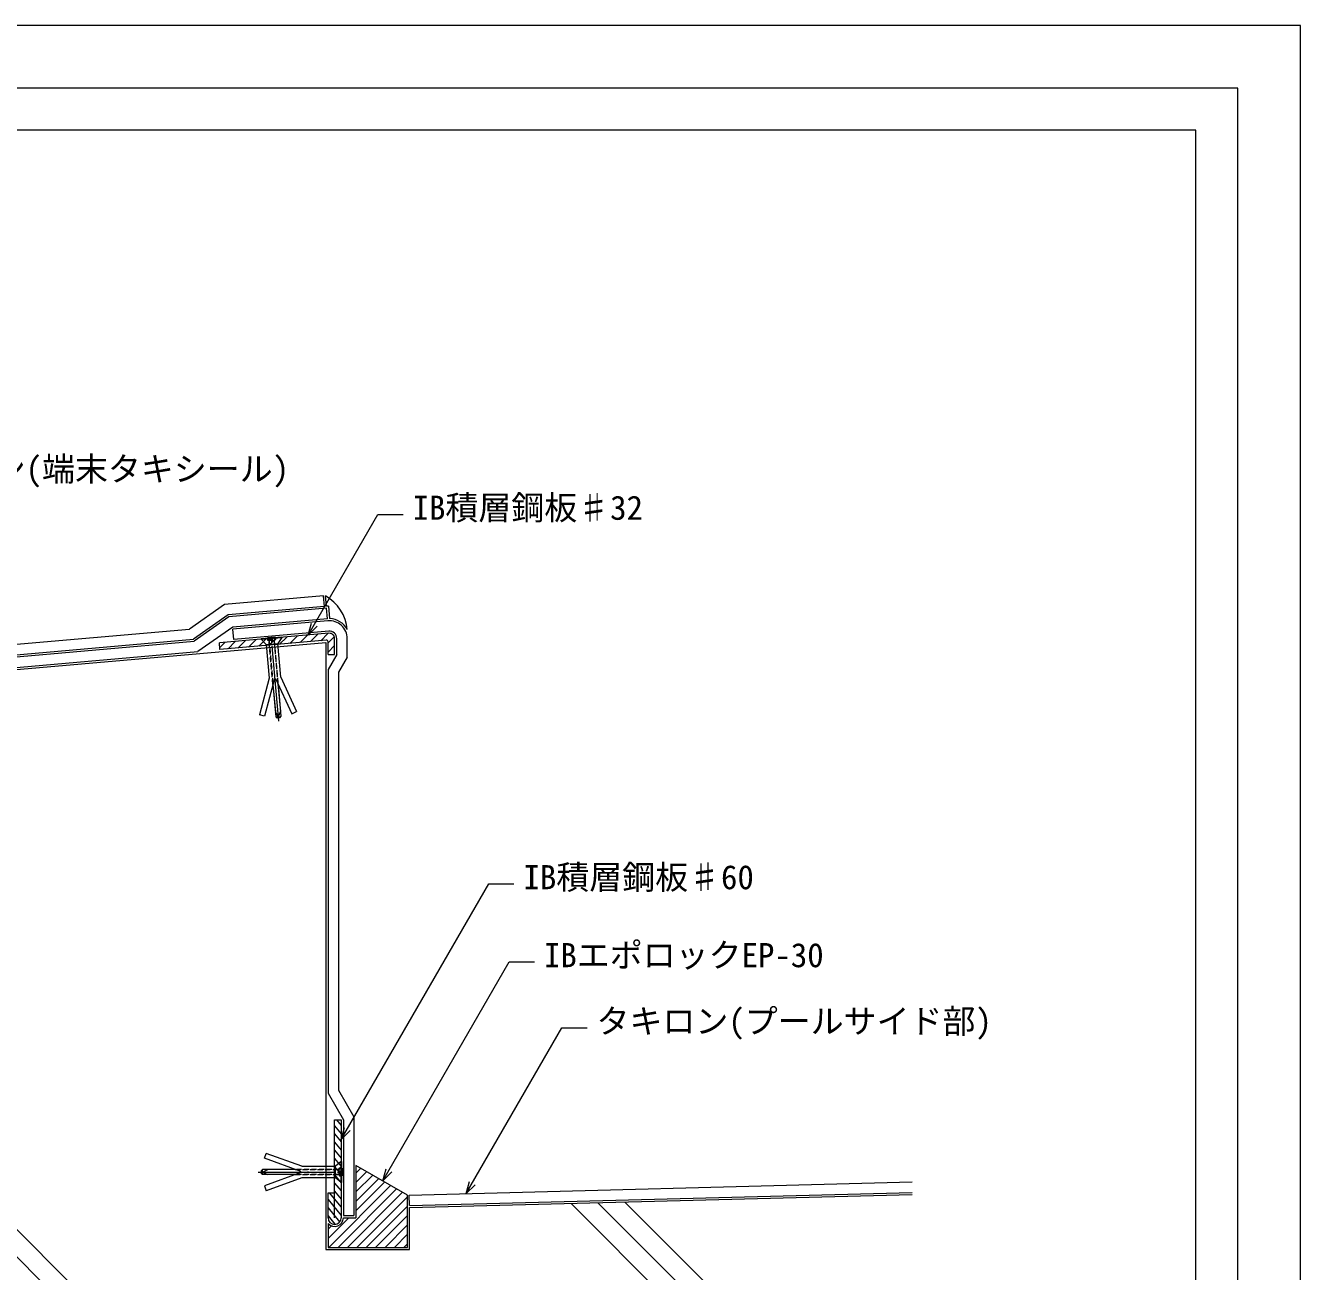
# Model space of a CAD drawing. Units: millimetres, scale not verified. Extents: x -742 to 742, y -525 to 525.
# Drawn here: x 133 to 742, y -70 to 525 of the extents above; entities that cross this region are included whole.
import ezdxf
from ezdxf.enums import TextEntityAlignment as Align

# ---------------------------------------------------------------- set-up
doc = ezdxf.new("R2010")
doc.units = ezdxf.units.MM
doc.header["$LTSCALE"] = 2
doc.linetypes.add('DASHED1', pattern=[1.8, 1.2, -0.6])
doc.linetypes.add('LONG_CHAIN', pattern=[21, 18, -1, 1, -1])
for name, color, linetype, lineweight in [('0-0_用紙枠', 134, 'Continuous', 9), ('0-1_輪郭線', 2, 'Continuous', 9), ('0-2_図面枠', 7, 'Continuous', 9), ('0-3_文字', 5, 'Continuous', 9), ('0-7_躯体', 7, 'Continuous', 9), ('0-8_部材(積層鋼板)', 4, 'Continuous', 9), ('0-9_IBｼｰﾄ', 7, 'Continuous', 9), ('0-B_シーリング(IBｼﾘｺｰﾝ)', 7, 'Continuous', 9), ('0-C_部材(ﾋﾞｽ類)', 7, 'Continuous', 9), ('0-D_中心線', 2, 'LONG_CHAIN', 9), ('0-F_実線', 6, 'Continuous', 9), ('1-0_寸法線', 7, 'Continuous', 9)]:
    doc.layers.add(name, color=color, linetype=linetype, lineweight=lineweight)
doc.styles.add('ＭＳ ゴシック', font='')
doc.styles.get('ＭＳ ゴシック').set_extended_font_data('MS Gothic')

msp = doc.modelspace()

# ---------------------------------------------------------------- linework, layer by layer
at = {"layer": '0-0_用紙枠'}
msp.add_lwpolyline([(-742.5, -525), (742.5, -525), (742.5, 525), (-742.5, 525)], close=True, dxfattribs=at)
at = {"layer": '0-1_輪郭線'}
msp.add_lwpolyline([(-692.5, -475), (692.5, -475), (692.5, 475), (-692.5, 475)], close=True, dxfattribs=at)
at = {"layer": '0-2_図面枠'}
msp.add_lwpolyline([(-712.5, -495), (712.5, -495), (712.5, 495), (-712.5, 495)], close=True, dxfattribs=at)
at = {"layer": '0-7_躯体'}
for p, q in [((-273.091, 182.252), (276.909, 230.371)), ((276.909, 230.371), (276.909, -59.629)), ((439.935, -360.769), (-116.764, 195.929)), ((426.753, -360.786), (-128.901, 194.867)), ((316.909, -39.629), (556.909, -33.344)), ((316.909, -59.629), (316.909, -39.629)), ((579.501, -223.089), (394.022, -37.61)), ((579.501, -209.889), (406.884, -37.273)), ((579.501, -196.69), (419.747, -36.936)), ((276.909, -59.629), (316.909, -59.629))]:
    msp.add_line(p, q, dxfattribs=at)
at = {"layer": '0-8_部材(積層鋼板)', "color": 7}
for p, q in [((278.358, 234.68), (225.997, 230.099)), ((281.076, 224.629), (281.076, 232.19)), ((277.909, 224.629), (277.909, 230.6)), ((277.909, 224.629), (281.076, 224.629))]:
    msp.add_line(p, q, dxfattribs=at)
at = {"layer": '0-8_部材(積層鋼板)'}
for p, q in [((239.969, 228.143), (243.453, 231.627)), ((244.89, 228.574), (248.374, 232.057)), ((254.731, 229.435), (258.215, 232.918)), ((259.652, 229.865), (263.135, 233.349)), ((264.573, 230.296), (268.056, 233.779)), ((269.493, 230.726), (272.977, 234.21)), ((274.414, 231.157), (277.897, 234.64)), ((277.909, 230.162), (280.824, 233.077)), ((226.195, 227.839), (228.691, 230.335)), ((230.128, 227.282), (233.612, 230.766)), ((235.049, 227.713), (238.532, 231.196)), ((277.909, 225.672), (281.076, 228.839)), ((281.903, 2.371), (284.243, -0.435)), ((281.076, -0.541), (284.243, -4.339)), ((281.076, -4.445), (284.243, -8.244)), ((281.076, -8.349), (284.243, -12.148)), ((281.076, -12.253), (284.243, -16.052)), ((281.076, -16.158), (284.243, -19.956)), ((281.076, -23.966), (284.243, -27.765)), ((281.076, -27.87), (284.243, -31.669)), ((277.909, -35.784), (284.243, -43.381)), ((278.534, -32.629), (284.243, -39.477)), ((281.076, -31.775), (284.243, -35.573)), ((277.909, -39.689), (283.461, -46.348)), ((277.909, -43.593), (281.223, -47.568))]:
    msp.add_line(p, q, dxfattribs=at)
for points in [[(249.811, 229.004), (251.078, 230.271), (253.294, 232.488)], [(281.076, -20.062), (283.216, -22.629), (284.243, -23.86)]]:
    msp.add_lwpolyline(points, dxfattribs=at)
at = {"layer": '0-8_部材(積層鋼板)', "color": 7}
for points in [[(277.051, 231.387), (226.273, 226.945), (225.997, 230.099)], [(281.076, -44.462), (281.076, 2.371), (284.243, 2.371), (284.243, -44.462)], [(277.909, -44.462), (277.909, -32.629), (281.076, -32.629)]]:
    msp.add_lwpolyline(points, dxfattribs=at)
for centre, radius, start, end in [((278.576, 232.19), 2.5, 0, 95), ((277.119, 230.6), 0.79, 0, 95), ((281.076, -44.462), 3.167, 180, 0)]:
    msp.add_arc(centre, radius, start, end, dxfattribs=at)
at = {"layer": '0-9_IBｼｰﾄ'}
for p, q in [((277.252, 246.629), (230.59, 242.547)), ((277.687, 241.649), (277.252, 246.629)), ((230.59, 242.547), (213.934, 230.884)), ((232.361, 237.683), (215.705, 226.02)), ((277.687, 241.649), (232.361, 237.683)), ((277.835, 240.658), (232.448, 236.687)), ((232.884, 231.706), (232.448, 236.687)), ((278.271, 235.677), (232.884, 231.706)), ((282.076, 224.629), (282.076, 232.19)), ((287.076, 223.289), (287.076, 232.19)), ((-211.886, 188.611), (215.705, 226.02)), ((-210.987, 193.709), (213.934, 230.884)), ((282.076, 224.629), (277.909, 217.412)), ((287.076, 223.289), (282.909, 216.072)), ((277.909, 217.412), (277.909, 15.073)), ((282.909, 216.072), (282.909, 16.413)), ((282.909, 16.413), (290.243, 3.711)), ((290.243, 3.711), (290.243, -43.462)), ((285.243, -43.462), (290.243, -43.462))]:
    msp.add_line(p, q, dxfattribs=at)
msp.add_lwpolyline([(277.909, 15.073), (285.243, 2.371), (285.243, -43.462)], dxfattribs=at)
for radius in [8.5, 3.5]:
    msp.add_arc((278.576, 232.19), radius, 0, 95, dxfattribs=at)
at = {"layer": '0-B_シーリング(IBｼﾘｺｰﾝ)'}
for p, q in [((315.909, -33.673), (291.243, -19.432)), ((291.243, -19.432), (291.243, -44.462)), ((291.243, -23.156), (293.604, -20.795)), ((291.243, -27.646), (296.45, -22.438)), ((291.243, -32.136), (299.297, -24.082)), ((278.22, -58.629), (307.837, -29.012)), ((291.243, -36.626), (302.143, -25.725)), ((291.243, -41.116), (304.99, -27.369)), ((282.71, -58.629), (310.683, -30.656)), ((287.2, -58.629), (313.53, -32.299)), ((291.69, -58.629), (315.909, -34.41)), ((315.909, -58.629), (315.909, -33.673)), ((296.181, -58.629), (315.909, -38.9)), ((277.909, -54.449), (287.897, -44.462)), ((277.909, -47.17), (277.909, -58.629)), ((277.909, -49.959), (279.625, -48.244)), ((285.243, -44.462), (291.243, -44.462)), ((300.671, -58.629), (315.909, -43.39)), ((305.161, -58.629), (315.909, -47.88)), ((309.651, -58.629), (315.909, -52.37)), ((277.909, -58.629), (315.909, -58.629)), ((314.141, -58.629), (315.909, -56.861))]:
    msp.add_line(p, q, dxfattribs=at)
msp.add_arc((281.076, -44.462), 4.167, 220.5358, 0, dxfattribs=at)
at = {"layer": '0-C_部材(ﾋﾞｽ類)'}
for p, q in [((245.921, 231.843), (245.905, 232.026)), ((245.921, 231.843), (255.883, 232.714)), ((252.658, 232.868), (249.071, 232.554)), ((249.093, 232.305), (249.071, 232.554)), ((252.679, 232.619), (252.658, 232.868)), ((255.883, 232.714), (253.878, 229.817)), ((248.399, 229.338), (253.878, 229.817)), ((255.289, 213.693), (253.878, 229.817)), ((249.81, 213.214), (245.141, 195.791)), ((255.289, 213.693), (262.912, 197.346)), ((252.339, 212.993), (247.556, 195.144)), ((251.582, 210.168), (252.931, 194.752)), ((251.62, 210.31), (252.766, 197.201)), ((252.837, 213.036), (260.646, 196.289)), ((254.01, 210.519), (255.157, 197.41)), ((254.072, 210.386), (255.421, 194.97)), ((247.556, 195.144), (245.141, 195.791)), ((254.176, 194.861), (252.766, 197.201)), ((252.931, 194.752), (255.421, 194.97)), ((254.176, 194.861), (255.157, 197.41)), ((255.017, 194.424), (255.421, 194.97)), ((260.646, 196.289), (262.912, 197.346)), ((252.931, 194.752), (253.423, 194.284)), ((253.423, 194.284), (255.017, 194.424)), ((247.541, -16.059), (248.396, -13.71)), ((264.905, -22.379), (247.541, -16.059)), ((265.346, -19.879), (248.396, -13.71)), ((284.243, -17.629), (281.532, -19.879)), ((284.243, -27.629), (284.243, -17.629)), ((246.174, -21.829), (246.683, -21.379)), ((246.174, -23.429), (246.174, -21.829)), ((246.683, -23.879), (246.174, -23.429)), ((246.683, -23.879), (246.683, -21.379)), ((262.158, -21.379), (246.683, -21.379)), ((246.683, -22.629), (249.136, -21.429)), ((246.683, -22.629), (249.136, -23.829)), ((262.158, -23.879), (246.683, -23.879)), ((264.905, -22.879), (247.541, -29.199)), ((262.295, -21.429), (249.136, -21.429)), ((262.295, -23.829), (249.136, -23.829)), ((265.346, -19.879), (281.532, -19.879)), ((281.532, -25.379), (281.532, -19.879)), ((284.427, -20.829), (284.677, -20.829)), ((284.677, -20.829), (284.677, -24.429)), ((247.541, -29.199), (248.396, -31.548)), ((265.346, -25.379), (248.396, -31.548)), ((284.243, -27.629), (284.427, -27.629)), ((284.427, -24.429), (284.677, -24.429))]:
    msp.add_line(p, q, dxfattribs=at)
at = {"layer": '0-C_部材(ﾋﾞｽ類)', "color": 134, "linetype": 'DASHED1'}
for p, q in [((248.949, 232.292), (249.02, 231.472)), ((249.093, 232.305), (249.143, 231.734)), ((249.143, 231.734), (252.729, 232.048)), ((249.791, 231.214), (249.143, 231.734)), ((252.824, 232.631), (252.896, 231.811)), ((249.791, 231.214), (252.182, 231.423)), ((249.791, 231.214), (251.62, 210.31)), ((252.182, 231.423), (254.01, 210.519)), ((283.279, -21.429), (262.295, -21.429)), ((283.279, -23.829), (262.295, -23.829)), ((283.279, -23.829), (283.279, -21.429)), ((283.279, -23.829), (283.854, -24.429)), ((284.427, -20.684), (283.604, -20.684)), ((283.854, -24.429), (283.854, -20.829)), ((284.427, -24.574), (283.604, -24.574)), ((284.427, -24.429), (283.854, -24.429))]:
    msp.add_line(p, q, dxfattribs=at)
at = {"layer": '0-C_部材(ﾋﾞｽ類)', "color": 4}
for p, q in [((252.033, 216.479), (252.532, 216.523)), ((252.339, 212.993), (252.837, 213.036)), ((264.905, -22.879), (264.905, -22.379)), ((268.405, -22.879), (268.405, -22.379))]:
    msp.add_line(p, q, dxfattribs=at)
at = {"layer": '0-C_部材(ﾋﾞｽ類)'}
for points in [[(255.883, 232.714), (255.867, 232.898), (245.905, 232.026)], [(245.921, 231.843), (248.399, 229.338), (249.81, 213.214)], [(284.243, -17.629), (284.427, -17.629), (284.427, -27.629)], [(284.243, -27.629), (281.532, -25.379), (265.346, -25.379)]]:
    msp.add_lwpolyline(points, dxfattribs=at)
at = {"layer": '0-C_部材(ﾋﾞｽ類)', "color": 134, "linetype": 'DASHED1'}
for points in [[(251.582, 210.168), (249.766, 230.919), (249.02, 231.472)], [(252.182, 231.423), (252.729, 232.048), (252.679, 232.619)], [(254.072, 210.386), (252.257, 231.137), (252.896, 231.811)], [(262.158, -21.379), (282.987, -21.379), (283.604, -20.684)], [(262.158, -23.879), (282.987, -23.879), (283.604, -24.574)], [(283.279, -21.429), (283.854, -20.829), (284.427, -20.829)]]:
    msp.add_lwpolyline(points, dxfattribs=at)
at = {"layer": '0-D_中心線'}
for p, q in [((254.367, 192.675), (250.724, 234.316)), ((244.488, -22.629), (286.288, -22.629))]:
    msp.add_line(p, q, dxfattribs=at)
at = {"layer": '0-F_実線'}
for p, q in [((276.168, 247.539), (275.733, 252.52)), ((277.165, 247.626), (276.729, 252.607)), ((276.168, 247.539), (230.236, 243.52)), ((278.161, 247.713), (277.165, 247.626)), ((278.161, 247.713), (278.688, 241.689)), ((230.236, 243.52), (213.58, 231.857)), ((-210.807, 194.728), (213.58, 231.857)), ((-209.908, 199.826), (211.81, 236.721)), ((316.752, -33.631), (556.909, -27.342)), ((316.883, -38.629), (316.752, -33.631)), ((316.883, -38.629), (556.909, -32.344))]:
    msp.add_line(p, q, dxfattribs=at)
msp.add_lwpolyline([(275.733, 252.52), (228.466, 248.384), (211.81, 236.721)], dxfattribs=at)
for centre, radius, start, end in [((266.439, 234.627), 20.716, 5, 60.2181), ((278.576, 232.19), 9.5, 26.52535, 89.32673)]:
    msp.add_arc(centre, radius, start, end, dxfattribs=at)
at = {"layer": '1-0_寸法線'}
for points in [[(268.469, 233.815), (301.774, 291.501), (313.774, 291.501)], [(272.712, 238.058), (268.469, 233.815), (270.022, 239.611)], [(284.243, -7.076), (354.746, 115.04), (366.746, 115.04)], [(304.088, -26.848), (364.51, 77.806), (376.51, 77.806)], [(343.937, -32.919), (389.658, 46.274), (401.658, 46.274)], [(288.485, -2.833), (284.243, -7.076), (285.796, -1.28)], [(308.331, -22.606), (304.088, -26.848), (305.641, -21.053)], [(348.179, -28.676), (343.937, -32.919), (345.489, -27.124)]]:
    msp.add_lwpolyline(points, dxfattribs=at)

# ---------------------------------------------------------------- texts
at = {"layer": '0-3_文字', "color": 7, "style": 'ＭＳ ゴシック'}
for s, p in [('タキロン(端末タキシール)', (70.46, 303.96)), ('IB積層鋼板♯32', (318.315, 285.443)), ('IB積層鋼板♯60', (371.286, 108.981)), ('IBエポロックEP-30', (381.05, 71.747)), ('タキロン(プールサイド部)', (406.199, 40.215))]:
    msp.add_text(s, height=11.54, dxfattribs=at).set_placement(p, align=Align.BOTTOM_LEFT)

doc.saveas('drawing.dxf')
